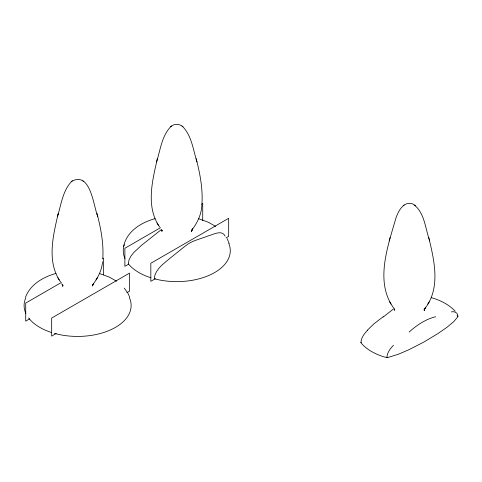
<?xml version="1.0" encoding="UTF-8"?>
<svg xmlns="http://www.w3.org/2000/svg" width="482" height="482" viewBox="0 0 482 482"><rect width="100%" height="100%" fill="white"/><g stroke="black" fill="none" stroke-linecap="round" stroke-linejoin="round"><path stroke-width="0.72" d="M102.835 257.99C103.654 243.302 100.919 228.667 97.25 214.502M201.994 203.193C202.777 189.275 200.343 175.388 196.975 161.934C193.162 149.884 191.77 135.797 182.558 126.447M451.333 311.884C454.49 311.017 458.4 312.987 457.9 316.686L453.857 321.566L447.121 327.176L438.03 333.52L423.63 342.172L408.64 349.836L398.397 354.222L387.739 357.542L384.196 356.939A53.514 30.896 0 0 1 362.229 344.256L360.952 342.696C361.048 337.792 364.253 333.689 367.513 330.315M386.901 357.674C386.998 352.776 390.203 348.673 393.463 345.299M201.904 204.374C201.699 213.701 197.668 222.359 192.125 229.697L192.673 228.811L191.547 231.264L192.131 229.619L191.637 231.233L191.505 230.167M102.509 261.75C101.973 270.203 97.858 277.789 92.966 284.494L93.508 283.651L92.387 286.061L92.417 285.067L92.719 285.808L92.351 284.964M57.985 214.502C52.984 236.264 46.621 262.051 60.509 281.868M157.144 159.705C152.137 181.473 145.781 207.254 159.669 227.07M429.348 239.789C425.112 227.643 424.443 211.562 412.785 203.964C403.681 200.542 397.999 211.478 395.794 218.551C387.853 246.26 374.689 281.825 393.535 307.817M57.412 216.731C61.232 204.687 62.612 190.589 71.83 181.244M57.979 214.532L58.262 213.424M123.621 246.471C126.513 231.42 141.359 222.335 155.138 218.635M156.572 161.934C160.392 149.89 161.771 135.791 170.99 126.447M157.138 159.735L157.421 158.626M389.221 240.892L389.516 239.759M389.504 239.789L390.071 237.59M25.534 297.177C30.342 284.374 43.41 276.891 55.984 273.433M62.883 284.964L62.515 285.808L62.817 285.067L62.841 286.061L61.72 283.651M162.042 230.167L161.675 231.011L161.976 230.275L162 231.264L161.783 230.42M394.692 309.131L394.324 309.974L394.625 309.233L394.656 310.227L394.439 309.384M360.952 342.696L361.187 342.208M424.16 309.131L424.528 309.974L424.226 309.233L424.196 310.227L425.329 307.769L424.781 308.661C440.909 288.302 434.288 260.599 428.775 237.59M96.032 279.903L97.376 277.74M427.841 304.07L429.191 301.907M367.248 330.297L374.002 323.777L383.082 316.782M383.184 317.072L394.403 308.239M409.128 332.05C416.84 325.115 425.486 319.259 435.668 316.728M71.975 181.13C90.773 171.55 93.412 205.983 97.816 216.731M171.134 126.338C174.508 123.476 179.822 123.766 182.997 126.79M404.181 204.989L403.199 205.748M71.39 181.587L72.372 180.822M170.55 126.79L171.532 126.025M161.753 229.275L141.431 245.392L133.725 252.568L130.869 256.213L128.989 259.931L128.296 263.732L129.574 265.293A53.514 30.896 0 0 0 150.89 277.771M61.401 282.47L25.721 303.07L25.721 321.132L29.613 318.885M102.268 258.876L103.564 258.123L103.564 274.68M160.554 227.673L124.874 248.272L124.874 266.335L128.766 264.088M201.422 204.079L202.723 203.332L202.723 220.636M56.207 333.49L51.67 336.111L51.67 318.054L129.513 273.107L129.513 291.17L126.917 292.664M155.367 278.692L150.824 281.313L150.824 263.256L228.673 218.31L228.673 236.373L226.076 237.867M198.53 218.671L208.549 222.335L215.701 226.426M431.185 297.635C440.12 300.093 448.754 304.437 455.219 311.197M99.25 273.433L109.396 277.132L116.542 281.223M83.838 181.587L82.862 180.822M414.671 204.989L415.062 205.296M415.213 205.41L415.647 205.748M182.015 126.025L182.413 126.338M457.05 315.644L457.9 316.686M124.278 288.091L127.953 293.303L129.694 297.177M389.661 301.907L391.004 304.07M157.012 222.943L158.355 225.112M57.852 277.74L59.196 279.903M227.106 238.506L229.155 243.482M196.126 158.626L196.975 161.934M429.335 239.759L429.631 240.892M96.966 213.424L97.25 214.532M225.07 236.12C222.021 229.239 212.833 234.812 207.676 236.084C201.295 238.68 194.385 240.096 188.468 243.735C182.178 248.182 176.406 253.327 170.285 258.003C163.778 263.654 155.059 269.348 154.246 278.717L156.295 279.271A53.514 30.896 0 0 0 211.532 274.222A53.514 30.896 0 0 0 228.811 243.518M124.995 258.527A53.514 30.896 0 0 1 124.284 244.699M129.399 297.725A53.514 30.896 0 0 1 111.625 329.381A53.514 30.896 0 0 1 54.394 333.363M51.731 332.568A53.514 30.896 0 0 1 28.583 317.909M25.835 313.324A53.514 30.896 0 0 1 25.835 297.725M424.359 309.348L424.287 310.191L424.413 309.384M92.972 284.416L92.628 285.248L92.972 284.416M62.75 286.031L62.624 285.217L62.75 286.031"/></g></svg>
